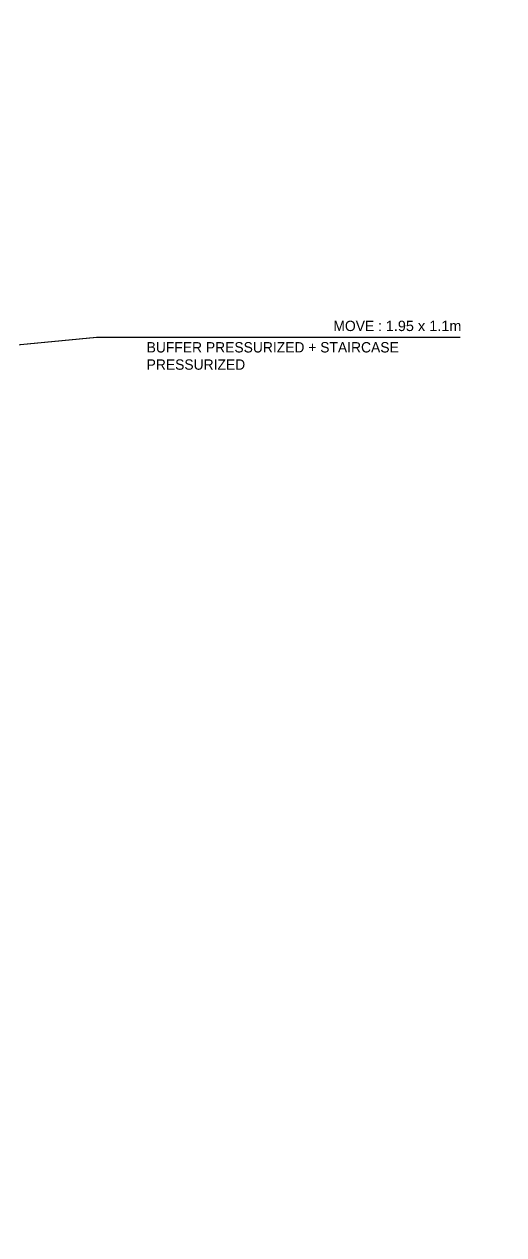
# Model space of a CAD drawing. Header units: millimetres. Extents: x -361340115 to 361596335, y -276742102 to 277032639.
# Drawn here: x 174944 to 198085, y 112947 to 171425 of the extents above; entities that cross this region are included whole.
import ezdxf

# ---------------------------------------------------------------- set-up
doc = ezdxf.new("R2010")
doc.units = ezdxf.units.MM
doc.header["$MEASUREMENT"] = 0
doc.layers.add('A-REVCLOUD', color=7, linetype='Continuous', true_color=0xfa291e)
doc.layers.add('MEP', color=130, linetype='Continuous', plot=False)
doc.layers.add('ONG', color=8, linetype='Continuous')
doc.styles.add('HBA-Text', font='GOTHIC.TTF')

# ---------------------------------------------------------------- blocks, each defined once
blk = doc.blocks.new('tang 22.1')
at = {"layer": 'A-REVCLOUD', "elevation": 0}
blk.add_lwpolyline([(-1559, 5699.1), (25232.2, 8275.7), (42768.8, 8275.7)], dxfattribs=at)
at = {"layer": 'A-REVCLOUD', "char_height": 500, "attachment_point": 1, "style": 'HBA-Text'}
for s, insert in [('MOVE : {\\fArial|b0|i0|c0|p34;1.95 x 1.1m}', (36657, 9070.9, 0.1)), ('BUFFER PRESSURIZED + STAIRCASE PRESSURIZED', (27643.7, 8037.1, 3.1))]:
    blk.add_mtext_dynamic_manual_height_columns(s, width=15318.455, gutter_width=6.25, heights=[0], dxfattribs=dict(at, insert=insert))
blk = doc.blocks.new('A$C3d8987ab')
at = {"layer": 'ONG', "color": 1}
blk.add_blockref('tang 22.1', (75873, 20094.9, 0), dxfattribs=at)
blk = doc.blocks.new('A$Cd3fdeb23')
blk.add_blockref('A$C3d8987ab', (-104054, 107286, 0))

msp = doc.modelspace()

# ---------------------------------------------------------------- block references
at = {"layer": 'MEP'}
msp.add_blockref('A$C3d8987ab', (77334.7, 127936.3, 0), dxfattribs=at)

# ---------------------------------------------------------------- next in the draw order: block references
msp.add_blockref('A$Cd3fdeb23', (181388.2, 20650, 0), dxfattribs=at)

doc.saveas('drawing.dxf')
